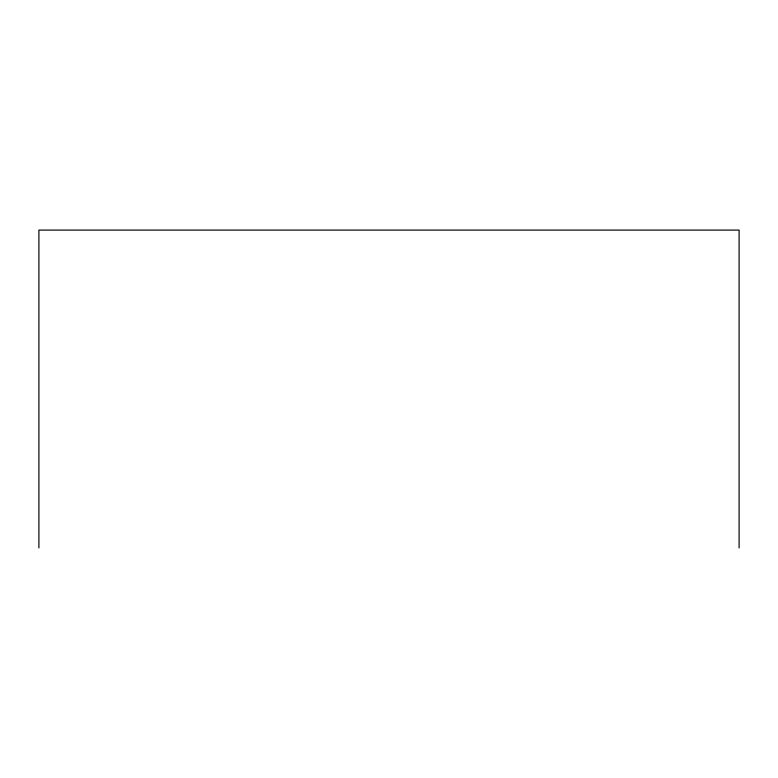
<?xml version="1.0" encoding="UTF-8"?>
<svg xmlns="http://www.w3.org/2000/svg" width="778" height="778" viewBox="0 0 778 778"><rect width="100%" height="100%" fill="white"/><g stroke="black" fill="none" stroke-linecap="round" stroke-linejoin="round"><path stroke-width="1.17" d="M739.1 547.907L739.1 230.094L38.9 230.094L38.9 547.907"/></g></svg>
